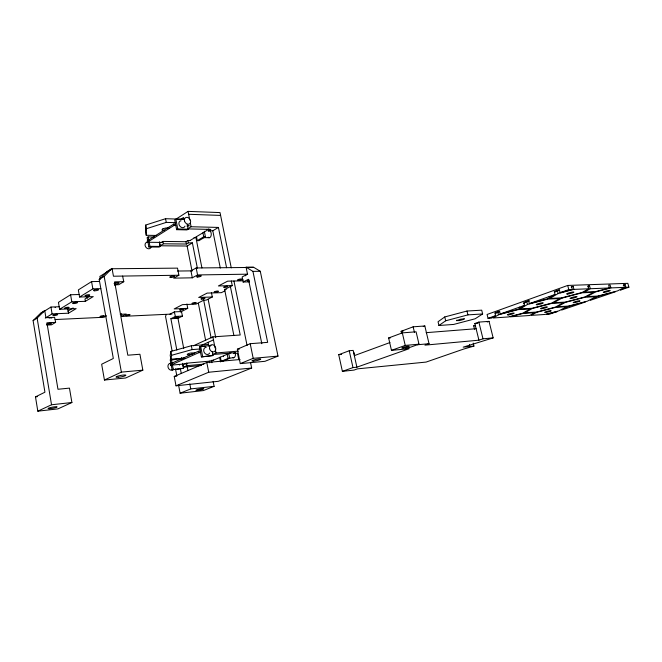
<?xml version="1.0" encoding="UTF-8"?>
<svg xmlns="http://www.w3.org/2000/svg" width="662" height="662" viewBox="0 0 662 662"><rect width="100%" height="100%" fill="white"/><g stroke="black" fill="none" stroke-linecap="round" stroke-linejoin="round"><path stroke-width="0.99" d="M184.59 219.304L165.55 218.708L145.731 225.039L145.566 231.683L146.244 235.275L156.158 235.449M146.244 235.275L146.418 228.704L145.731 225.039M208.414 344.48L191.359 345.746L170.912 351.431L170.2 355.461L170.912 359.218L184.814 358.051M170.912 359.218L171.64 355.271L170.912 351.431M194.76 353.127C187.627 351.812 182.373 357.315 194.355 353.359M166.253 314.5L165.541 316.411L172.062 350.769M122.602 276.079L123.794 281.689L114.642 281.863L127.816 355.204L139.922 354.261L142.843 370.157L125.664 377.994L104.439 380.029L101.65 364.232L113.326 358.473L99.201 279.455L107.054 271.536L112.035 268.416L113.45 276.22L178.897 275.227L177.524 268.135L112.093 268.747L99.838 276.426L100.334 279.182M99.201 279.455L104.166 276.36L112.035 268.416M55.625 322.377L46.944 322.808L57.958 389.264L69.46 388.122L71.901 402.513L57.958 408.876L37.817 411.176L35.483 396.869L44.933 392.202L33.1 320.598L40.688 313.143L44.735 310.602L45.926 317.694L54.607 317.297L55.625 322.377L51.528 324.827L46.721 325.075M33.1 320.598L37.122 318.091L44.735 310.602M444.756 316.949L438.045 321.749L438.939 325.497L453.693 324.43L475.159 318.778L482.639 313.953L481.696 310.172L466.983 311.032L444.756 316.949L445.683 320.78L438.939 325.497M154.304 237.029L148.172 236.93L147.121 237.608L148.892 246.992L159.103 247.075L160.171 246.421L159.401 242.4M231.27 267.87L220.024 212.585L188.058 211.377L174.735 219.958L176.63 229.673L186.99 229.913L188.14 229.201L187.189 224.377M180.047 219.71L183.523 217.508L183.887 219.37M175.546 224.137L173.725 224.087L147.146 240.951L147.394 242.259L162.397 242.441M147.394 242.259L173.99 225.444L175.811 225.485M40.738 313.44L50.941 307.052L59.15 306.746M79.308 294.499L70.586 294.755L58.438 302.36L59.613 309.286L76.147 308.633L68.517 313.2L52.091 313.904L45.273 318.091M99.548 281.449L91.571 281.607L78.339 289.898L79.581 297.023L93.243 296.601L85.373 301.334L71.802 301.798L59.613 309.286M148.892 246.992L149.951 246.33L160.171 246.421M176.63 229.673L177.772 228.961L188.14 229.201M495.193 313.606L499.744 311.471M161.371 242.424L162.993 241.423L185.964 241.713L187.942 240.521L189.986 240.554M187.131 226.454L188.869 225.378M159.459 241.837L160.212 245.776L163.448 243.79L186.419 244.03L188.397 242.846L192.385 242.896L197.375 268.193M226.586 267.729L218.419 227.43L191.095 226.743L187.611 228.887L210.864 229.433L208.762 230.682L208.447 229.093M625.838 287.308L625.077 284.544L623.67 284.594L624.432 287.366L610.902 287.912L610.132 285.082L608.668 285.14L609.437 287.97L595.527 291.619L584.132 292.116L590.322 288.731L589.536 285.835L587.997 285.893L588.775 288.798L573.946 289.385L573.16 286.431L571.554 286.489L572.34 289.451L560.135 292.678L559.357 289.724L554.268 291.545L555.046 294.491L547.532 298.843L529.352 303.635L528.607 300.755L523.799 302.484L524.527 305.356L517.758 309.394L500.199 314.011L499.496 311.206L494.936 312.845L495.631 315.642L491.651 318.091L488.043 318.339L487.083 314.467L567.706 285.446L627.841 283.344L628.9 287.192L620.435 290.064L625.838 287.308L628.9 287.192M79.581 297.023L92.862 288.864L100.839 288.665M498.486 314.789L493.289 317.983L508.466 316.941L522.748 313.209L530.171 308.906L518.081 309.642L498.486 314.789L497.783 311.992M89.329 296.369L84.968 299.009L85.373 301.334M67.814 311.14L73.118 307.938M523.385 303.635L526.77 301.591L529.666 300.829M114.857 285.43L116.537 284.42M189.737 240.695L209.093 229.102M123.794 281.689L118.755 284.701L114.7 284.784M160.212 245.776L187.123 246.024L192.385 242.896M208.762 230.682L212.792 230.773L218.419 227.43M519.877 309.005L527.506 304.462L547.797 299.116L559.787 298.512L551.595 303.13L531.967 308.277L519.877 309.005L519.397 307.127M196.49 236.657L197.276 240.637L203.731 236.806L205.427 236.831L204.31 231.261M205.427 236.831L198.964 240.654L197.276 240.637M554.847 292.099L559.349 290.088M549.195 296.518L549.692 298.446L558.149 293.564L573.946 289.385M106.599 315.815L104.042 317.255L55.111 319.556M178.897 275.227L173.692 278.148L192.311 277.817L197.557 274.937L247.679 274.176M177.507 271.039L190.946 270.882L196.184 267.961L253.463 267.423M587.773 286.812L589.536 285.835M121.403 313.697L121.899 316.411L126.21 314.045L120.244 314.318M588.775 288.798L582.014 292.505L561.682 297.85L549.692 298.446M623.281 285.471L625.077 284.544M169.935 314.152L174.379 311.86L181.479 311.537L182.447 316.105L177.979 318.356L170.895 318.712L176.828 350.057M624.432 287.366L617.456 290.932L597.819 296.055L586.871 296.601L595.676 291.901L610.902 287.912M180.618 311.992L187.751 308.351L186.899 303.966M231.311 280.986L232.254 285.612L224.617 289.509L226.189 289.468M243.31 279.96L241.539 280.862L227.654 281.16L218.41 285.951L232.254 285.612M211.418 292.505L212.312 296.998L206.18 300.118L203.681 300.209L196.043 304.115L182.431 304.652L174.189 308.931L187.751 308.351M225.039 290.808L221.398 292.662L207.132 293.101L198.708 297.461L212.312 296.998M170.895 318.712L175.347 316.453L182.447 316.105M246.074 267.191L252.942 271.379L267.663 342.362L250.203 343.694L237.377 349.197L240.281 363.612L264.974 361.311L277.999 356.106L260.29 271.288L253.405 267.125L246.074 267.191L247.514 274.176L242.151 276.939L243.086 282.012L248.457 279.281L261.838 343.719M163.009 228.738L165.757 227.985L169.075 228.059M162.86 228.812L161.9 229.979L164.557 230.384M37.817 411.176L51.528 404.772L71.901 402.513M104.439 380.029L121.378 372.11L142.843 370.157M193.42 345.771L212.858 336.867L240.215 335.005L230.26 285.86M201.637 345.258L213.454 339.904M182.671 364.133L183.473 368.337L172.103 369.777L170.25 359.954L181.611 358.589L180.494 359.085M212.229 351.472L213.023 355.519L201.413 356.917L199.428 346.731L211.029 345.407L209.821 345.945M187.677 363.686L170.622 365.209L170.366 363.835L198.459 351.257L200.28 351.117M170.622 365.209L198.741 352.68L200.561 352.532M184.648 363.959L186.361 363.206L209.391 361.171L213.528 360.095M172.103 369.777L183.473 368.337M201.413 356.917L213.023 355.519M182.679 363.306L183.415 367.17L186.833 365.681L203.855 364.141M238.337 351.133L216.035 352.962L212.353 354.567L235.647 352.631L233.438 353.574L237.468 353.235L238.767 359.689M250.517 362.412L251.659 368.039L218.352 381.304L176.009 385.805L174.238 376.446L206.809 362.495L240.058 359.524M212.378 360.591L230.889 352.672M220.38 357.166L221.199 361.32L228.009 358.448L229.706 358.299L228.738 353.442M229.706 358.299L222.895 361.171L221.199 361.32M463.433 319.498L459.411 320.59L456.797 320.582L460.562 319.208L464.476 318.753L463.574 319.44M176.009 385.805L208.72 372.243L251.659 368.039M240.281 363.612L253.19 358.324L277.999 356.106M178.575 385.118L180.105 393.203L190.755 388.917L214.116 386.335L213.147 381.395M214.116 386.335L203.35 390.572L180.105 393.203M338.721 354.691L349.246 350.752L353.16 350.397L356.901 367.178L352.987 367.6L342.386 371.357L338.721 354.691L341.633 354.418M401.536 333.168L401.106 331.323L413.146 326.813L424.839 325.977L429.034 343.71L424.963 345.142L478.932 340.185L482.987 338.82L493.149 337.893L489.044 321.368L478.858 322.096L474.836 323.528L478.932 340.185M356.901 367.178L409.157 348.7L391.465 350.355L388.619 337.976L402.314 332.878L416.092 331.811L418.996 344.182L405.227 349.064M423.225 326.573L424.839 325.977M354.327 355.626L389.951 342.544M391.465 350.355L405.235 345.423L418.996 344.182M488.043 318.339L495.631 315.642M500.199 314.011L524.527 305.356M529.352 303.635L555.046 294.491M560.135 292.678L568.799 289.592L572.34 289.451M474.538 329.254L473.694 325.845L475.465 325.216M487.199 322.013L489.044 321.368M493.149 337.893L463.193 347.153L473.934 346.102L473.198 343.098M473.934 346.102L463.615 349.081L426.096 362.081L357.53 368.85L354.021 370.083L342.386 371.357M173.767 312.762L174.669 312.505M146.418 228.704L166.261 222.399L175.281 222.647M171.64 355.271L192.104 349.602L200.131 348.982M571.182 286.952L573.16 286.431M445.683 320.78L467.926 314.88L482.639 313.953M35.483 396.869L37.494 396.654M174.238 376.446L176.282 376.248M183.415 367.17L201.405 365.515M417.358 344.77L429.034 343.71M228.638 358.167L233.636 357.728M170.366 363.835L172.161 363.678L171.367 359.449M170.25 359.954L175.372 359.524M237.377 349.197L239.429 349.031M388.619 337.976L390.588 337.819M426.171 332.663L476.11 328.724M401.106 331.323L403.075 331.174M473.694 325.845L475.382 325.712M199.428 346.731L205.096 346.309M474.836 323.528L477.757 323.313M121.899 316.411L171.955 314.061M590.322 288.731L609.437 287.97M243.086 282.012L249.483 281.871M252.942 271.379L260.29 271.288M203.284 237.625L209.266 237.724M194.016 237.608L195.927 237.641L201.927 267.961M206.503 229.408L208.555 229.449M187.189 225.783L189.208 225.833M183.415 219.461L175.869 219.23L177.772 228.961M188.629 214.273L220.595 215.415M567.706 285.446L568.799 289.592M557.379 290.618L558.149 293.564M526.77 301.591L527.506 304.462M478.858 322.096L482.987 338.82M466.983 311.032L467.926 314.88M469.441 344.654L469.896 346.499M413.146 326.813L414.462 332.415M402.314 332.878L405.235 345.423M353.847 352.308L354.617 355.751M349.246 350.752L352.987 367.6M174.379 311.86L175.347 316.453M250.203 343.694L253.19 358.324M233.943 280.986L247.083 345.539M212.792 230.773L220.305 268.069M224.567 289.236L233.909 335.609M202.928 232.801L203.731 236.806M227.174 354.261L228.009 358.448M235.283 353.144L235.374 353.624A3.517 2.11 85.5 0 1 234.811 356.926A3.517 2.11 85.5 0 1 232.751 357.521M208.133 299.282L215.738 337.686M219.635 357.315L220.554 361.932M188.058 211.377L189.771 220.024M190.333 222.904L191.095 226.743M212.858 336.867L215.042 347.939M215.44 349.95L216.035 352.962M203.557 299.563L211.145 338.025M196.184 267.961L197.557 274.937M187.942 240.521L188.397 242.846M208.058 342.345L208.828 346.251M211.476 360.277L211.948 362.71M187.123 246.024L192.046 271.155M198.36 303.328L205.659 340.533M185.964 241.713L186.419 244.03M209.391 361.171L209.705 362.784M190.946 270.882L192.311 277.817M206.809 362.495L208.72 372.243M200.636 346.193L202.622 356.388M173.725 224.087L173.99 225.444M198.459 351.257L198.741 352.68M191.359 345.746L192.104 349.602M165.55 218.708L166.261 222.399M162.993 241.423L163.448 243.79M186.361 363.206L186.833 365.681M189.787 383.877L190.755 388.917M181.57 357.513L181.942 359.441M177.979 318.356L183.73 348.502M187.18 366.591L187.942 370.612M180.271 368.246L181.231 373.302M175.513 368.949L176.853 376.024M148.172 236.93L148.942 240.976M149.19 242.284L149.951 246.33M172.426 365.052L173.229 369.288M104.166 276.36L121.378 372.11M91.571 281.607L92.862 288.864M87.078 296.444L87.318 298.347M70.586 294.755L71.802 301.798M67.822 309.146L68.517 313.2M50.941 307.052L52.091 313.904M37.122 318.091L51.528 404.772M55.07 307.491A2.433 0.538 -8.8 0 1 55.608 307.491M245.503 275.773A2.309 0.53 -11.3 0 1 245.892 275.599M49.096 318.041A2.416 0.513 -8.8 0 1 51.752 318.099M150.994 247.265A3.517 2.805 54.4 0 1 147.998 248.68A3.517 2.805 54.4 0 1 145.177 245.685L145.086 245.221A3.517 2.805 54.4 0 1 147.212 242.218M184.963 226.131A3.682 2.838 55.7 0 1 181.926 227.546A3.682 2.838 55.7 0 1 179.013 224.377L178.922 223.897A3.682 2.838 55.7 0 1 181.049 220.81M208.273 231.261A3.451 2.019 -89.8 0 1 211.104 232.925L211.195 233.388A3.451 2.019 -89.8 0 1 210.45 237.029A3.451 2.019 -89.8 0 1 208.199 237.219M179.394 364.63A3.575 2.979 65.4 0 1 179.394 365.11M173.535 369.123A3.55 2.971 65.3 0 1 170.506 370.041A3.55 2.971 65.3 0 1 168.074 367.245L167.983 366.765A3.55 2.971 65.3 0 1 170.937 363.314M209.639 353.003A3.715 3.012 65.6 0 1 206.561 354.369A3.715 3.012 65.6 0 1 203.83 351.357L203.731 350.852A3.715 3.012 65.6 0 1 206.263 347.269M223.582 356.653A3.542 2.102 85.6 0 1 223.433 356.214M249.293 281.077A2.251 0.505 -11.4 0 1 247.323 280.953A2.251 0.505 -11.4 0 1 249.202 280.084M114.079 283.535A2.565 0.612 -9.4 0 1 117.563 282.566A2.565 0.612 -9.4 0 1 118.647 283.311A2.565 0.612 -9.4 0 1 114.791 284.015M456.904 320.234L456.813 320.656L456.904 320.234M174.644 317.677C178.277 318.993 180.544 315.377 174.644 317.677M532.248 308.525L524.792 312.828L536.402 312.075L555.385 307.127L563.362 302.749L551.843 303.386L532.248 308.525M534.656 312.679L529.658 315.493L510.038 316.833L523.046 313.44L534.656 312.679M536.667 312.298L531.164 315.393L545.083 314.442L558.91 310.85L566.689 306.688L555.608 307.367L536.667 312.298M561.906 298.123L553.68 302.749L565.191 302.112L584.827 296.981L593.591 292.281L582.196 292.794L561.906 298.123M565.398 302.368L557.387 306.746L568.459 306.084L587.442 301.144L595.957 296.692L584.993 297.246L565.398 302.368M568.658 306.324L561.666 310.056L585.58 301.922L568.658 306.324M597.96 296.319L590.305 300.316L615.461 291.76L597.96 296.319M557.172 311.579L549.692 314.127L546.539 314.342L557.172 311.579M209.631 348.775L209.531 348.27A3.749 3.02 65.6 0 1 213.644 345.084A3.749 3.02 65.6 0 1 214.844 351.282A3.749 3.02 65.6 0 1 209.631 348.775M184.491 220.926L184.4 220.446A3.707 2.838 55.9 0 1 188.529 217.889A3.707 2.838 55.9 0 1 189.671 223.797A3.707 2.838 55.9 0 1 184.491 220.926M403.563 348.063A3.848 0.488 -12.9 0 0 409.232 346.358A3.848 0.488 -12.9 0 0 403.638 347.186A3.848 0.488 -12.9 0 0 403.563 348.063M101.145 316.825A2.226 0.463 -9.6 0 0 104.381 315.873A2.226 0.463 -9.6 0 0 101.029 316.031A2.226 0.463 -9.6 0 0 101.145 316.825M126.839 315.633A2.168 0.447 -9.9 0 0 130.033 314.698A2.168 0.447 -9.9 0 0 126.806 314.839A2.168 0.447 -9.9 0 0 126.839 315.633M197.64 277.014A2.358 0.554 -10.6 0 0 201.24 275.938A2.358 0.554 -10.6 0 0 197.888 275.996A2.358 0.554 -10.6 0 0 197.64 277.014M170.862 277.469A2.425 0.579 -10.2 0 0 174.511 276.377A2.425 0.579 -10.2 0 0 171.011 276.426A2.425 0.579 -10.2 0 0 170.862 277.469M215.117 292.323A2.226 0.488 -11 0 0 218.477 291.305A2.226 0.488 -11 0 0 215.274 291.437A2.226 0.488 -11 0 0 215.117 292.323M201.836 299.1A2.06 0.439 -10.8 0 0 204.98 298.181A2.06 0.439 -10.8 0 0 202.059 298.289A2.06 0.439 -10.8 0 0 201.836 299.1M238.552 280.291A2.292 0.513 -11.2 0 0 242.035 279.232A2.292 0.513 -11.2 0 0 238.8 279.331A2.292 0.513 -11.2 0 0 238.552 280.291M224.468 287.474A2.118 0.472 -11.1 0 0 227.728 286.522A2.118 0.472 -11.1 0 0 224.782 286.596A2.118 0.472 -11.1 0 0 224.468 287.474M193.014 303.676A2.176 0.455 -10.7 0 0 196.258 302.7A2.176 0.455 -10.7 0 0 193.089 302.857A2.176 0.455 -10.7 0 0 193.014 303.676M180.461 310.081A2.011 0.414 -10.6 0 0 183.506 309.195A2.011 0.414 -10.6 0 0 180.61 309.328A2.011 0.414 -10.6 0 0 180.461 310.081M73.449 303.568A2.499 0.563 -9 0 0 77.454 302.625A2.499 0.563 -9 0 0 74.152 302.493A2.499 0.563 -9 0 0 73.449 303.568M85.779 296.038A2.383 0.546 -9.1 0 0 89.676 295.161A2.383 0.546 -9.1 0 0 86.656 294.962A2.383 0.546 -9.1 0 0 85.779 296.038M53.771 315.567A2.433 0.521 -8.9 0 0 57.644 314.657A2.433 0.521 -8.9 0 0 54.383 314.566A2.433 0.521 -8.9 0 0 53.771 315.567M65.348 308.5A2.325 0.513 -8.9 0 0 69.121 307.648A2.325 0.513 -8.9 0 0 66.126 307.499A2.325 0.513 -8.9 0 0 65.348 308.5M94.409 290.784A2.565 0.604 -9.1 0 0 98.555 289.807A2.565 0.604 -9.1 0 0 95.229 289.625A2.565 0.604 -9.1 0 0 94.409 290.784M253.703 361.08A4.493 0.645 -11.7 0 0 260.72 359.209A4.493 0.645 -11.7 0 0 254.622 359.756A4.493 0.645 -11.7 0 0 253.703 361.08M118.515 377.257A5.031 0.761 -10.5 0 0 125.888 375.238A5.031 0.761 -10.5 0 0 118.415 375.942A5.031 0.761 -10.5 0 0 118.515 377.257M197.665 390.39A4.013 0.505 -11.4 0 0 203.78 388.776A4.013 0.505 -11.4 0 0 198.103 389.405A4.013 0.505 -11.4 0 0 197.665 390.39M47.581 324.438A2.358 0.488 -8.9 0 0 51.379 323.577A2.358 0.488 -8.9 0 0 48.309 323.486A2.358 0.488 -8.9 0 0 47.581 324.438M49.65 408.702A4.617 0.604 -10.2 0 0 57.073 407.039A4.617 0.604 -10.2 0 0 51.098 407.403A4.617 0.604 -10.2 0 0 49.65 408.702M574.161 302.666A3.492 0.439 -14.3 0 0 579.838 301.053A3.492 0.439 -14.3 0 0 575.725 301.516A3.492 0.439 -14.3 0 0 574.161 302.666M604.158 292.381A3.608 0.463 -14.5 0 0 610.058 290.701A3.608 0.463 -14.5 0 0 605.945 291.139A3.608 0.463 -14.5 0 0 604.158 292.381M545.662 312.439A3.384 0.422 -14 0 0 551.123 310.883A3.384 0.422 -14 0 0 547.027 311.372A3.384 0.422 -14 0 0 545.662 312.439M571.041 298.504A3.616 0.472 -14.3 0 0 576.908 296.824A3.616 0.472 -14.3 0 0 572.638 297.288A3.616 0.472 -14.3 0 0 571.041 298.504M541.632 308.724A3.5 0.455 -14 0 0 547.275 307.11A3.5 0.455 -14 0 0 543.022 307.598A3.5 0.455 -14 0 0 541.632 308.724M537.312 304.743A3.624 0.488 -14.1 0 0 543.146 303.064A3.624 0.488 -14.1 0 0 538.719 303.552A3.624 0.488 -14.1 0 0 537.312 304.743M508.515 314.889A3.509 0.463 -13.8 0 0 514.126 313.275A3.509 0.463 -13.8 0 0 509.715 313.788A3.509 0.463 -13.8 0 0 508.515 314.889M567.69 294.044A3.749 0.513 -14.3 0 0 573.764 292.281A3.749 0.513 -14.3 0 0 569.328 292.745A3.749 0.513 -14.3 0 0 567.69 294.044"/></g></svg>
